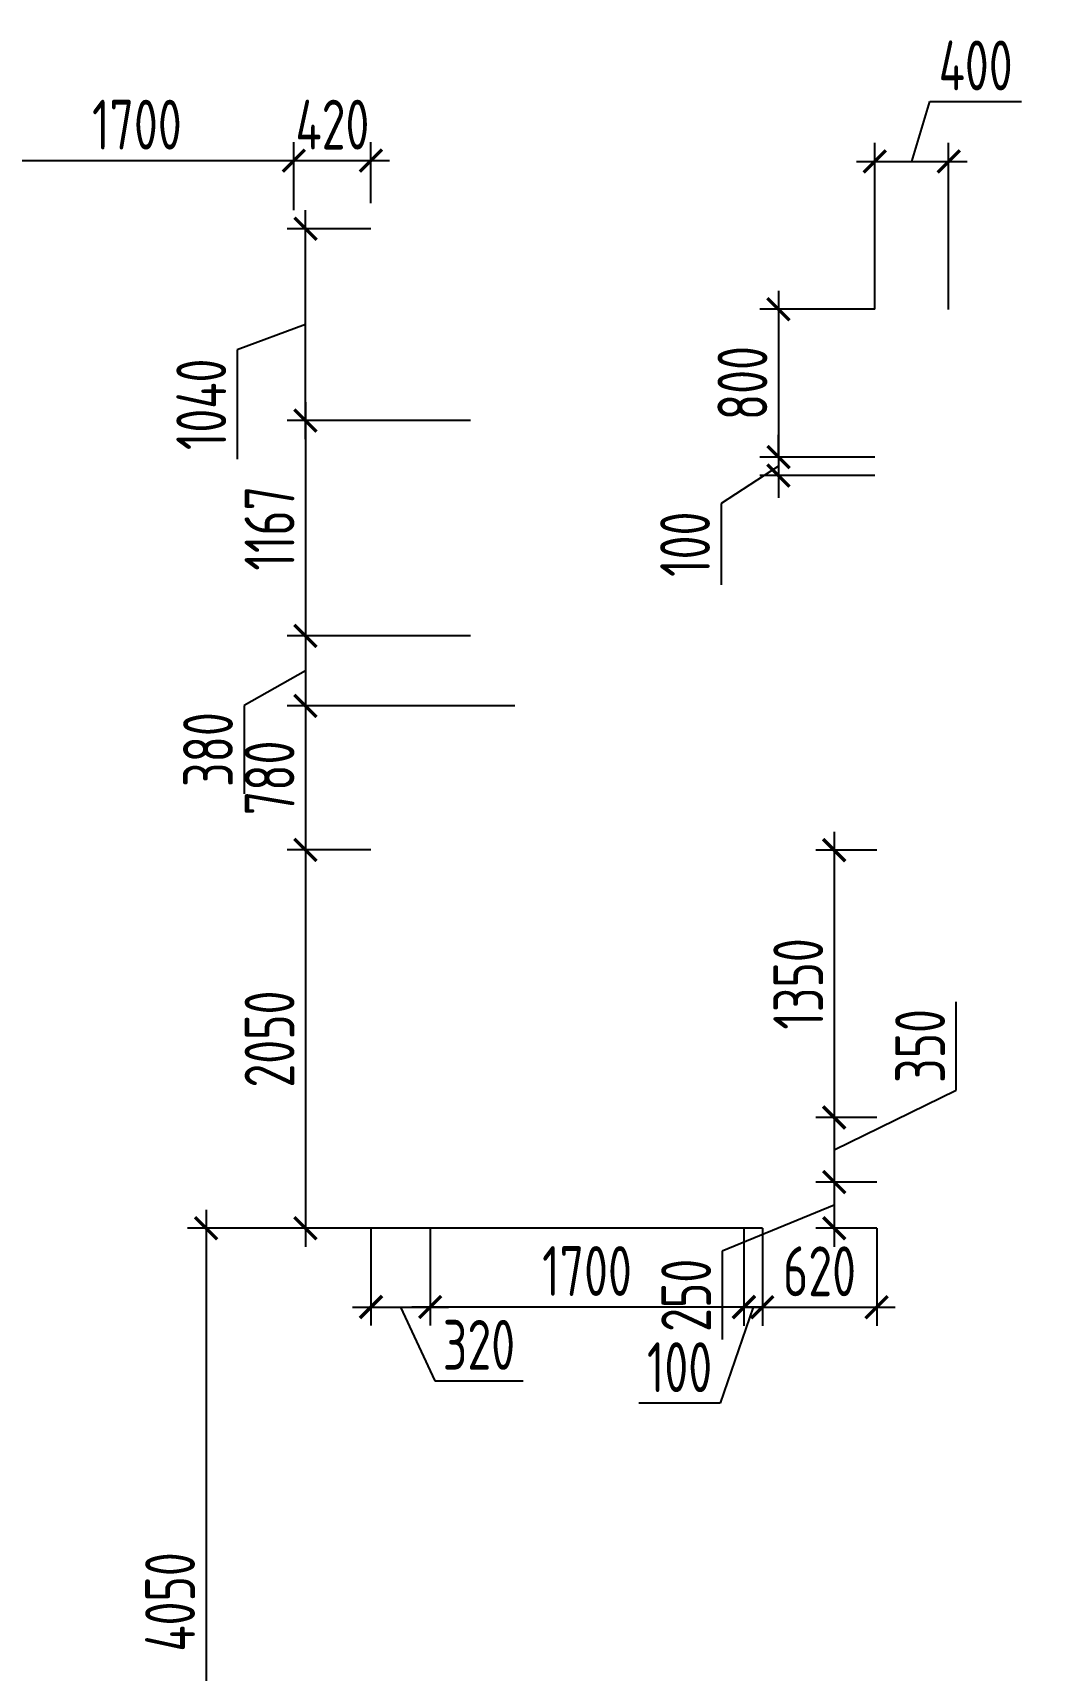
# Model space of a CAD drawing. Header units: millimetres. Extents: x -350007 to 535970, y -888 to 133718.
# Drawn here: x -64379 to -58963, y 94491 to 103363 of the extents above; entities that cross this region are included whole.
import ezdxf

# ---------------------------------------------------------------- set-up
doc = ezdxf.new("R2010")
doc.units = ezdxf.units.MM
doc.layers.add('АР_Размеры нов.', color=15, linetype='Continuous', lineweight=0)
doc.styles.add('ISOCPEUR', font='isocpeur.ttf', dxfattribs={"width": 0.7})
doc.dimstyles.new('R_100', dxfattribs={"dimtxt": 270, "dimasz": 120, "dimexe": 100, "dimexo": 0, "dimgap": 60, "dimtad": 1, "dimdec": 0, "dimrnd": 5, "dimzin": 0, "dimdsep": 46, "dimtxsty": 'ISOCPEUR', "dimblk": 'ARCHTICK', "dimcen": 0, "dimdle": 100, "dimclrd": 256, "dimclre": 256, "dimclrt": 256, "dimadec": 0, "dimazin": 0, "dimtfac": 2, "dimtdec": 0, "dimtofl": 0, "dimtmove": 1, "dimatfit": 3, "dimfxl": 1, "dimtvp": 3, "dimtolj": 1, "dimtzin": 0, "dimarcsym": 0})

# ---------------------------------------------------------------- blocks, each defined once
blk = doc.blocks.new('_ArchTick')
at = {"color": 0, "linetype": 'ByBlock', "const_width": 0.15}
blk.add_lwpolyline([(-0.5, -0.5), (0.5, 0.5)], dxfattribs=at)
blk = doc.blocks.new('*D2689')
at = {"layer": 'АР_Размеры нов.', "lineweight": -2, "ltscale": 100, "transparency": 16777216}
for p, q in [((-64664.3, 102401.6), (-64664.3, 102770.4)), ((-62964.3, 102401.6), (-62964.3, 102770.4)), ((-64764.3, 102670.4), (-62864.3, 102670.4))]:
    blk.add_line(p, q, dxfattribs=at)
at = {"layer": 'АР_Размеры нов.', "lineweight": -2, "ltscale": 100, "transparency": 16777216, "xscale": 120, "yscale": 120, "zscale": 120, "rotation": 180}
blk.add_blockref('_ArchTick', (-64664.3, 102670.4), dxfattribs=at)
at = {"layer": 'АР_Размеры нов.', "lineweight": -2, "ltscale": 100, "transparency": 16777216, "xscale": 120, "yscale": 120, "zscale": 120}
blk.add_blockref('_ArchTick', (-62964.3, 102670.4), dxfattribs=at)
at = {"layer": 'АР_Размеры нов.', "ltscale": 100, "transparency": 16777216, "insert": (-63814.3, 102865.4), "char_height": 270, "attachment_point": 5, "style": 'ISOCPEUR'}
blk.add_mtext('\\A1;1700', dxfattribs=at)
blk = doc.blocks.new('*D2819')
at = {"layer": 'АР_Размеры нов.', "lineweight": -2, "ltscale": 100, "transparency": 16777216}
for p, q in [((-62545.9, 96885.7), (-62545.9, 96358.9)), ((-62225.2, 96885.7), (-62225.2, 96358.9)), ((-62645.9, 96458.9), (-62125.2, 96458.9)), ((-62385.5, 96458.9), (-62200.5, 96058.9)), ((-62200.5, 96058.9), (-61721.4, 96058.9))]:
    blk.add_line(p, q, dxfattribs=at)
at = {"layer": 'АР_Размеры нов.', "lineweight": -2, "ltscale": 100, "transparency": 16777216, "xscale": 120, "yscale": 120, "zscale": 120, "rotation": 180}
blk.add_blockref('_ArchTick', (-62545.9, 96458.9), dxfattribs=at)
at = {"layer": 'АР_Размеры нов.', "lineweight": -2, "ltscale": 100, "transparency": 16777216, "xscale": 120, "yscale": 120, "zscale": 120}
blk.add_blockref('_ArchTick', (-62225.2, 96458.9), dxfattribs=at)
at = {"layer": 'АР_Размеры нов.', "ltscale": 100, "transparency": 16777216, "insert": (-61960.9, 96253.9), "char_height": 270, "attachment_point": 5, "style": 'ISOCPEUR'}
blk.add_mtext('\\A1;320', dxfattribs=at)
blk = doc.blocks.new('*D2820')
at = {"layer": 'АР_Размеры нов.', "lineweight": -2, "ltscale": 100, "transparency": 16777216}
for p, q in [((-62225.2, 96885.7), (-62225.2, 96358.9)), ((-60525.2, 96885.6), (-60525.2, 96358.9)), ((-60425.2, 96458.9), (-62325.2, 96458.9))]:
    blk.add_line(p, q, dxfattribs=at)
at = {"layer": 'АР_Размеры нов.', "lineweight": -2, "ltscale": 100, "transparency": 16777216, "xscale": 120, "yscale": 120, "zscale": 120, "rotation": 180}
blk.add_blockref('_ArchTick', (-62225.2, 96458.9), dxfattribs=at)
at = {"layer": 'АР_Размеры нов.', "lineweight": -2, "ltscale": 100, "transparency": 16777216, "xscale": 120, "yscale": 120, "zscale": 120}
blk.add_blockref('_ArchTick', (-60525.2, 96458.9), dxfattribs=at)
at = {"layer": 'АР_Размеры нов.', "ltscale": 100, "transparency": 16777216, "insert": (-61375.2, 96653.9), "char_height": 270, "attachment_point": 5, "style": 'ISOCPEUR'}
blk.add_mtext('\\A1;1700', dxfattribs=at)
blk = doc.blocks.new('*D2835')
at = {"layer": 'АР_Размеры нов.', "lineweight": -2, "ltscale": 100, "transparency": 16777216}
for p, q in [((-62900.6, 100195), (-62900.6, 99615.7)), ((-62545.9, 100095), (-63000.6, 100095)), ((-62900.6, 99905.4), (-63233.8, 99718.9)), ((-63233.8, 99718.9), (-63233.8, 99239.8)), ((-61765.9, 99715.7), (-63000.6, 99715.7))]:
    blk.add_line(p, q, dxfattribs=at)
at = {"layer": 'АР_Размеры нов.', "lineweight": -2, "ltscale": 100, "transparency": 16777216, "xscale": 120, "yscale": 120, "zscale": 120}
for p, rotation in [((-62900.6, 100095), 90), ((-62900.6, 99715.7), 270)]:
    blk.add_blockref('_ArchTick', p, dxfattribs=dict(at, rotation=rotation))
at = {"layer": 'АР_Размеры нов.', "ltscale": 100, "transparency": 16777216, "insert": (-63428.8, 99479.3), "char_height": 270, "attachment_point": 5, "rotation": 90, "style": 'ISOCPEUR'}
blk.add_mtext('\\A1;380', dxfattribs=at)
blk = doc.blocks.new('*D3025')
at = {"layer": 'АР_Размеры нов.', "lineweight": -2, "ltscale": 100, "transparency": 16777216}
for p, q in [((-62900.6, 101362), (-62900.6, 99995)), ((-62007.5, 101262), (-63000.6, 101262)), ((-62007.5, 100095), (-63000.6, 100095))]:
    blk.add_line(p, q, dxfattribs=at)
at = {"layer": 'АР_Размеры нов.', "lineweight": -2, "ltscale": 100, "transparency": 16777216, "xscale": 120, "yscale": 120, "zscale": 120}
for p, rotation in [((-62900.6, 101262), 90), ((-62900.6, 100095), 270)]:
    blk.add_blockref('_ArchTick', p, dxfattribs=dict(at, rotation=rotation))
at = {"layer": 'АР_Размеры нов.', "ltscale": 100, "transparency": 16777216, "insert": (-63095.6, 100678.5), "char_height": 270, "attachment_point": 5, "rotation": 90, "style": 'ISOCPEUR'}
blk.add_mtext('\\A1;1167', dxfattribs=at)
blk = doc.blocks.new('*D2973')
at = {"layer": 'АР_Размеры нов.', "lineweight": -2, "ltscale": 100, "transparency": 16777216}
for p, q in [((-62900.6, 99815.7), (-62900.6, 98835.7)), ((-62545.9, 99715.7), (-63000.6, 99715.7)), ((-62545.9, 98935.7), (-63000.6, 98935.7))]:
    blk.add_line(p, q, dxfattribs=at)
at = {"layer": 'АР_Размеры нов.', "lineweight": -2, "ltscale": 100, "transparency": 16777216, "xscale": 120, "yscale": 120, "zscale": 120}
for p, rotation in [((-62900.6, 99715.7), 90), ((-62900.6, 98935.7), 270)]:
    blk.add_blockref('_ArchTick', p, dxfattribs=dict(at, rotation=rotation))
at = {"layer": 'АР_Размеры нов.', "ltscale": 100, "transparency": 16777216, "insert": (-63095.6, 99325.7), "char_height": 270, "attachment_point": 5, "rotation": 90, "style": 'ISOCPEUR'}
blk.add_mtext('\\A1;780', dxfattribs=at)
blk = doc.blocks.new('*D2978')
at = {"layer": 'АР_Размеры нов.', "lineweight": -2, "ltscale": 100, "transparency": 16777216}
for p, q in [((-60035.7, 99033.9), (-60035.7, 97385.4)), ((-59805.5, 98933.9), (-60135.7, 98933.9)), ((-59805.6, 97485.4), (-60135.7, 97485.4))]:
    blk.add_line(p, q, dxfattribs=at)
at = {"layer": 'АР_Размеры нов.', "lineweight": -2, "ltscale": 100, "transparency": 16777216, "xscale": 120, "yscale": 120, "zscale": 120}
for p, rotation in [((-60035.7, 98933.9), 90), ((-60035.7, 97485.4), 270)]:
    blk.add_blockref('_ArchTick', p, dxfattribs=dict(at, rotation=rotation))
at = {"layer": 'АР_Размеры нов.', "ltscale": 100, "transparency": 16777216, "insert": (-60230.7, 98209.6), "char_height": 270, "attachment_point": 5, "rotation": 90, "style": 'ISOCPEUR'}
blk.add_mtext('\\A1;1350', dxfattribs=at)
blk = doc.blocks.new('*D2979')
at = {"layer": 'АР_Размеры нов.', "lineweight": -2, "ltscale": 500, "transparency": 16777216}
for p, q in [((-62900.6, 101162), (-62900.6, 102401.6)), ((-62545.9, 102301.6), (-63000.6, 102301.6)), ((-62900.6, 101781.8), (-63270.6, 101645.9)), ((-63270.6, 101645.9), (-63270.6, 101053.4)), ((-62007.5, 101262), (-63000.6, 101262))]:
    blk.add_line(p, q, dxfattribs=at)
at = {"layer": 'АР_Размеры нов.', "lineweight": -2, "ltscale": 500, "transparency": 16777216, "xscale": 120, "yscale": 120, "zscale": 120}
for p, rotation in [((-62900.6, 102301.6), 90), ((-62900.6, 101262), 270)]:
    blk.add_blockref('_ArchTick', p, dxfattribs=dict(at, rotation=rotation))
at = {"layer": 'АР_Размеры нов.', "lineweight": 13, "ltscale": 500, "transparency": 16777216, "insert": (-63465.6, 101349.7), "char_height": 270, "attachment_point": 5, "rotation": 90, "style": 'ISOCPEUR'}
blk.add_mtext('\\A1;1040', dxfattribs=at)
blk = doc.blocks.new('*D2321')
at = {"layer": 'АР_Размеры нов.', "lineweight": -2, "ltscale": 500, "transparency": 16777216}
for p, q in [((-62964.3, 102401.6), (-62964.3, 102770.4)), ((-62545.9, 102440.1), (-62545.9, 102770.4)), ((-63064.3, 102670.4), (-62445.9, 102670.4))]:
    blk.add_line(p, q, dxfattribs=at)
at = {"layer": 'АР_Размеры нов.', "lineweight": -2, "ltscale": 500, "transparency": 16777216, "xscale": 120, "yscale": 120, "zscale": 120, "rotation": 180}
blk.add_blockref('_ArchTick', (-62964.3, 102670.4), dxfattribs=at)
at = {"layer": 'АР_Размеры нов.', "lineweight": -2, "ltscale": 500, "transparency": 16777216, "xscale": 120, "yscale": 120, "zscale": 120}
blk.add_blockref('_ArchTick', (-62545.9, 102670.4), dxfattribs=at)
at = {"layer": 'АР_Размеры нов.', "lineweight": 13, "ltscale": 500, "transparency": 16777216, "insert": (-62755.1, 102865.4), "char_height": 270, "attachment_point": 5, "style": 'ISOCPEUR'}
blk.add_mtext('\\A1;420', dxfattribs=at)
blk = doc.blocks.new('*D2323')
at = {"layer": 'АР_Размеры нов.', "lineweight": -2, "ltscale": 500, "transparency": 16777216}
for p, q in [((-59615.9, 102666.1), (-59518.4, 102991.1)), ((-59518.4, 102991.1), (-59020.4, 102991.1)), ((-59815.9, 101865.7), (-59815.9, 102766.1)), ((-59415.9, 101864.1), (-59415.9, 102766.1)), ((-59915.9, 102666.1), (-59315.9, 102666.1))]:
    blk.add_line(p, q, dxfattribs=at)
at = {"layer": 'АР_Размеры нов.', "lineweight": -2, "ltscale": 500, "transparency": 16777216, "xscale": 120, "yscale": 120, "zscale": 120, "rotation": 180}
blk.add_blockref('_ArchTick', (-59815.9, 102666.1), dxfattribs=at)
at = {"layer": 'АР_Размеры нов.', "lineweight": -2, "ltscale": 500, "transparency": 16777216, "xscale": 120, "yscale": 120, "zscale": 120}
blk.add_blockref('_ArchTick', (-59415.9, 102666.1), dxfattribs=at)
at = {"layer": 'АР_Размеры нов.', "lineweight": 13, "ltscale": 500, "transparency": 16777216, "insert": (-59269.4, 103186.1), "char_height": 270, "attachment_point": 5, "style": 'ISOCPEUR'}
blk.add_mtext('\\A1;400', dxfattribs=at)
blk = doc.blocks.new('*D2324')
at = {"layer": 'АР_Размеры нов.', "lineweight": -2, "ltscale": 500, "transparency": 16777216}
for p, q in [((-60338, 101965.7), (-60338, 100964.1)), ((-59815.9, 101865.7), (-60438, 101865.7)), ((-59815.9, 101064.1), (-60438, 101064.1))]:
    blk.add_line(p, q, dxfattribs=at)
at = {"layer": 'АР_Размеры нов.', "lineweight": -2, "ltscale": 500, "transparency": 16777216, "xscale": 120, "yscale": 120, "zscale": 120}
for p, rotation in [((-60338, 101865.7), 90), ((-60338, 101064.1), 270)]:
    blk.add_blockref('_ArchTick', p, dxfattribs=dict(at, rotation=rotation))
at = {"layer": 'АР_Размеры нов.', "lineweight": 13, "ltscale": 500, "transparency": 16777216, "insert": (-60533, 101464.9), "char_height": 270, "attachment_point": 5, "rotation": 90, "style": 'ISOCPEUR'}
blk.add_mtext('\\A1;800', dxfattribs=at)
blk = doc.blocks.new('*D2325')
at = {"layer": 'АР_Размеры нов.', "lineweight": -2, "ltscale": 500, "transparency": 16777216}
for p, q in [((-60338, 101064.1), (-60338, 101184.1)), ((-59815.9, 101064.1), (-60438, 101064.1)), ((-60338, 101064.1), (-60338, 100964.1)), ((-60338, 101014.1), (-60649.1, 100812.6)), ((-59815.9, 100964.1), (-60438, 100964.1)), ((-60338, 100964.1), (-60338, 100844.1)), ((-60649.1, 100812.6), (-60649.1, 100371.3))]:
    blk.add_line(p, q, dxfattribs=at)
at = {"layer": 'АР_Размеры нов.', "lineweight": -2, "ltscale": 500, "transparency": 16777216, "xscale": 120, "yscale": 120, "zscale": 120}
for p, rotation in [((-60338, 101064.1), 270), ((-60338, 100964.1), 90)]:
    blk.add_blockref('_ArchTick', p, dxfattribs=dict(at, rotation=rotation))
at = {"layer": 'АР_Размеры нов.', "lineweight": 13, "ltscale": 500, "transparency": 16777216, "insert": (-60844.1, 100591.9), "char_height": 270, "attachment_point": 5, "rotation": 90, "style": 'ISOCPEUR'}
blk.add_mtext('\\A1;100', dxfattribs=at)
blk = doc.blocks.new('*D2326')
at = {"layer": 'АР_Размеры нов.', "lineweight": -2, "ltscale": 500, "transparency": 16777216}
for p, q in [((-62900.6, 99035.7), (-62900.6, 96785.7)), ((-62545.9, 98935.7), (-63000.6, 98935.7)), ((-62545.9, 96885.7), (-63000.6, 96885.7))]:
    blk.add_line(p, q, dxfattribs=at)
at = {"layer": 'АР_Размеры нов.', "lineweight": -2, "ltscale": 500, "transparency": 16777216, "xscale": 120, "yscale": 120, "zscale": 120}
for p, rotation in [((-62900.6, 98935.7), 90), ((-62900.6, 96885.7), 270)]:
    blk.add_blockref('_ArchTick', p, dxfattribs=dict(at, rotation=rotation))
at = {"layer": 'АР_Размеры нов.', "lineweight": 13, "ltscale": 500, "transparency": 16777216, "insert": (-63095.6, 97910.7), "char_height": 270, "attachment_point": 5, "rotation": 90, "style": 'ISOCPEUR'}
blk.add_mtext('\\A1;2050', dxfattribs=at)
blk = doc.blocks.new('*D2327')
at = {"layer": 'АР_Размеры нов.', "lineweight": -2, "ltscale": 500, "transparency": 16777216}
for p, q in [((-59375.4, 97633.8), (-59375.4, 98112.9)), ((-60035.7, 97310.5), (-59375.4, 97633.8)), ((-60035.7, 97585.4), (-60035.7, 97035.7)), ((-59805.6, 97485.4), (-60135.7, 97485.4)), ((-59805.7, 97135.7), (-60135.7, 97135.7))]:
    blk.add_line(p, q, dxfattribs=at)
at = {"layer": 'АР_Размеры нов.', "lineweight": -2, "ltscale": 500, "transparency": 16777216, "xscale": 120, "yscale": 120, "zscale": 120}
for p, rotation in [((-60035.7, 97485.4), 90), ((-60035.7, 97135.7), 270)]:
    blk.add_blockref('_ArchTick', p, dxfattribs=dict(at, rotation=rotation))
at = {"layer": 'АР_Размеры нов.', "lineweight": 13, "ltscale": 500, "transparency": 16777216, "insert": (-59570.4, 97873.3), "char_height": 270, "attachment_point": 5, "rotation": 90, "style": 'ISOCPEUR'}
blk.add_mtext('\\A1;350', dxfattribs=at)
blk = doc.blocks.new('*D2328')
at = {"layer": 'АР_Размеры нов.', "lineweight": -2, "ltscale": 500, "transparency": 16777216}
for p, q in [((-60035.7, 97235.7), (-60035.7, 96785.7)), ((-59805.7, 97135.7), (-60135.7, 97135.7)), ((-60035.7, 97010.7), (-60642.9, 96761.6)), ((-59805.7, 96885.7), (-60135.7, 96885.7)), ((-60642.9, 96761.6), (-60642.9, 96282.5))]:
    blk.add_line(p, q, dxfattribs=at)
at = {"layer": 'АР_Размеры нов.', "lineweight": -2, "ltscale": 500, "transparency": 16777216, "xscale": 120, "yscale": 120, "zscale": 120}
for p, rotation in [((-60035.7, 97135.7), 90), ((-60035.7, 96885.7), 270)]:
    blk.add_blockref('_ArchTick', p, dxfattribs=dict(at, rotation=rotation))
at = {"layer": 'АР_Размеры нов.', "lineweight": 13, "ltscale": 500, "transparency": 16777216, "insert": (-60837.9, 96522.1), "char_height": 270, "attachment_point": 5, "rotation": 90, "style": 'ISOCPEUR'}
blk.add_mtext('\\A1;250', dxfattribs=at)
blk = doc.blocks.new('*D2390')
at = {"layer": 'АР_Размеры нов.', "lineweight": -2, "ltscale": 500, "transparency": 16777216}
for p, q in [((-60525.2, 96574.4), (-60525.2, 96357.4)), ((-60425.2, 96572.8), (-60425.2, 96357.4)), ((-60475.2, 96457.4), (-60653.3, 95937.7)), ((-60525.2, 96457.4), (-60645.2, 96457.4)), ((-60525.2, 96457.4), (-60425.2, 96457.4)), ((-60425.2, 96457.4), (-60305.2, 96457.4)), ((-60653.3, 95937.7), (-61094.6, 95937.7))]:
    blk.add_line(p, q, dxfattribs=at)
at = {"layer": 'АР_Размеры нов.', "lineweight": -2, "ltscale": 500, "transparency": 16777216, "xscale": 120, "yscale": 120, "zscale": 120}
blk.add_blockref('_ArchTick', (-60525.2, 96457.4), dxfattribs=at)
at = {"layer": 'АР_Размеры нов.', "lineweight": -2, "ltscale": 500, "transparency": 16777216, "xscale": 120, "yscale": 120, "zscale": 120, "rotation": 180}
blk.add_blockref('_ArchTick', (-60425.2, 96457.4), dxfattribs=at)
at = {"layer": 'АР_Размеры нов.', "lineweight": 13, "ltscale": 500, "transparency": 16777216, "insert": (-60874, 96132.7), "char_height": 270, "attachment_point": 5, "style": 'ISOCPEUR'}
blk.add_mtext('\\A1;100', dxfattribs=at)
blk = doc.blocks.new('*D26464')
at = {"layer": 'АР_Размеры нов.', "lineweight": -2, "transparency": 16777216}
for p, q in [((-63439.6, 96985.7), (-63439.6, 92735.7)), ((-60425.2, 96885.7), (-63539.6, 96885.7)), ((-60425.1, 92835.7), (-63539.6, 92835.7))]:
    blk.add_line(p, q, dxfattribs=at)
at = {"layer": 'АР_Размеры нов.', "lineweight": -2, "transparency": 16777216, "xscale": 120, "yscale": 120, "zscale": 120}
for p, rotation in [((-63439.6, 96885.7), 90), ((-63439.6, 92835.7), 270)]:
    blk.add_blockref('_ArchTick', p, dxfattribs=dict(at, rotation=rotation))
at = {"layer": 'АР_Размеры нов.', "transparency": 16777216, "insert": (-63634.6, 94860.7), "char_height": 270, "attachment_point": 5, "rotation": 90, "style": 'ISOCPEUR'}
blk.add_mtext('\\A1;4050', dxfattribs=at)
blk = doc.blocks.new('*D30359')
at = {"layer": 'АР_Размеры нов.', "lineweight": -2, "transparency": 16777216}
for p, q in [((-60425.2, 96885.7), (-60425.2, 96357.4)), ((-59805.7, 96885.7), (-59805.7, 96357.4)), ((-60525.2, 96457.4), (-59705.7, 96457.4))]:
    blk.add_line(p, q, dxfattribs=at)
at = {"layer": 'АР_Размеры нов.', "lineweight": -2, "transparency": 16777216, "xscale": 120, "yscale": 120, "zscale": 120, "rotation": 180}
blk.add_blockref('_ArchTick', (-60425.2, 96457.4), dxfattribs=at)
at = {"layer": 'АР_Размеры нов.', "lineweight": -2, "transparency": 16777216, "xscale": 120, "yscale": 120, "zscale": 120}
blk.add_blockref('_ArchTick', (-59805.7, 96457.4), dxfattribs=at)
at = {"layer": 'АР_Размеры нов.', "transparency": 16777216, "insert": (-60115.5, 96652.4), "char_height": 270, "attachment_point": 5, "style": 'ISOCPEUR'}
blk.add_mtext('\\A1;620', dxfattribs=at)

msp = doc.modelspace()

# ---------------------------------------------------------------- dimensions: what is measured, and where the dimension line sits
at = {"layer": 'АР_Размеры нов.', "lineweight": 13, "ltscale": 500}
dim = msp.add_linear_dim(base=(-59415.9, 102666.1), p1=(-59815.9, 101865.7), p2=(-59415.9, 101864.1), dimstyle='R_100', override={"dimpost": '\\X'}, dxfattribs=at)
dim.commit()
dim.dimension.update_dxf_attribs({"geometry": '*D2323', "text_midpoint": (-59458.4, 103186.1)})
at = {"layer": 'АР_Размеры нов.', "ltscale": 100}
for base, p1, p2, picture, middle in [((-62964.3, 102670.4), (-64664.3, 102401.6), (-62964.3, 102401.6), '*D2689', (-63814.3, 102865.4)), ((-62225.2, 96458.9), (-60525.2, 96885.6), (-62225.2, 96885.7), '*D2820', (-61375.2, 96653.9))]:
    dim = msp.add_linear_dim(base=base, p1=p1, p2=p2, dimstyle='R_100', override={"dimpost": '\\X', "dimfxl": 2.5, "dimarcsym": 1}, dxfattribs=at)
    dim.commit()
    dim.dimension.update_dxf_attribs({"geometry": picture, "text_midpoint": middle})
at = {"layer": 'АР_Размеры нов.', "lineweight": 13, "ltscale": 500}
for base, p1, p2, override, picture, middle in [((-62545.9, 102670.4), (-62964.3, 102401.6), (-62545.9, 102440.1), {"dimpost": '\\X', "dimfxl": 2.5, "dimarcsym": 1}, '*D2321', (-62755.1, 102670.4)), ((-60425.2, 96457.4), (-60525.2, 96574.4), (-60425.2, 96572.8), {"dimpost": '\\X'}, '*D2390', (-60713.3, 95937.7))]:
    dim = msp.add_linear_dim(base=base, p1=p1, p2=p2, dimstyle='R_100', override=override, dxfattribs=at)
    dim.commit()
    dim.dimension.update_dxf_attribs({"geometry": picture, "text_midpoint": middle, "dimtype": 160})
for base, p1, p2, angle, override, picture, middle in [((-62900.6, 102301.6), (-62007.5, 101262), (-62545.9, 102301.6), 270, {"dimpost": '\\X', "dimfxl": 2.5, "dimarcsym": 1}, '*D2979', (-63270.6, 101585.9)), ((-60338, 100964.1), (-59815.9, 101064.1), (-59815.9, 100964.1), 90, {"dimpost": '\\X'}, '*D2325', (-60649.1, 100752.6)), ((-60035.7, 97135.7), (-59805.6, 97485.4), (-59805.7, 97135.7), 90, {"dimpost": '\\X', "dimfxl": 2.5, "dimarcsym": 1}, '*D2327', (-59375.4, 97693.8)), ((-60035.7, 96885.7), (-59805.7, 97135.7), (-59805.7, 96885.7), 90, {"dimpost": '\\X', "dimfxl": 2.5, "dimarcsym": 1}, '*D2328', (-60642.9, 96701.6))]:
    dim = msp.add_linear_dim(base=base, p1=p1, p2=p2, angle=angle, dimstyle='R_100', override=override, dxfattribs=at)
    dim.commit()
    dim.dimension.update_dxf_attribs({"geometry": picture, "text_midpoint": middle, "dimtype": 160})
for base, p1, p2, override, picture, middle in [((-60338, 101064.1), (-59815.9, 101865.7), (-59815.9, 101064.1), {"dimpost": '\\X'}, '*D2324', (-60533, 101464.9)), ((-62900.6, 96885.7), (-62545.9, 98935.7), (-62545.9, 96885.7), {"dimpost": '\\X', "dimfxl": 2.5, "dimarcsym": 1}, '*D2326', (-63095.6, 97910.7))]:
    dim = msp.add_linear_dim(base=base, p1=p1, p2=p2, angle=90, dimstyle='R_100', override=override, dxfattribs=at)
    dim.commit()
    dim.dimension.update_dxf_attribs({"geometry": picture, "text_midpoint": middle})
at = {"layer": 'АР_Размеры нов.', "ltscale": 100}
for base, p1, p2, angle, text, picture, middle in [((-62900.6, 100095), (-62007.5, 101262), (-62007.5, 100095), 270, '1167', '*D3025', (-63095.6, 100678.5)), ((-60035.7, 97485.4), (-59805.5, 98933.9), (-59805.6, 97485.4), 90, '1350', '*D2978', (-60230.7, 98209.6))]:
    dim = msp.add_linear_dim(base=base, p1=p1, p2=p2, angle=angle, text=text, dimstyle='R_100', override={"dimpost": '\\X', "dimfxl": 2.5, "dimarcsym": 1}, dxfattribs=at)
    dim.commit()
    dim.dimension.update_dxf_attribs({"geometry": picture, "text_midpoint": middle})
dim = msp.add_linear_dim(base=(-62900.6, 99715.7), p1=(-62545.9, 100095), p2=(-61765.9, 99715.7), angle=90, dimstyle='R_100', override={"dimpost": '\\X', "dimfxl": 2.5, "dimarcsym": 2}, dxfattribs=at)
dim.commit()
dim.dimension.update_dxf_attribs({"geometry": '*D2835', "text_midpoint": (-63233.8, 99658.9), "dimtype": 160})
dim = msp.add_linear_dim(base=(-62900.6, 98935.7), p1=(-62545.9, 99715.7), p2=(-62545.9, 98935.7), angle=90, dimstyle='R_100', override={"dimpost": '\\X', "dimfxl": 2.5, "dimarcsym": 1}, dxfattribs=at)
dim.commit()
dim.dimension.update_dxf_attribs({"geometry": '*D2973', "text_midpoint": (-63095.6, 99325.7)})
at = {"layer": 'АР_Размеры нов.'}
dim = msp.add_linear_dim(base=(-63439.6, 92835.7), p1=(-60425.2, 96885.7), p2=(-60425.1, 92835.7), angle=90, dimstyle='R_100', override={"dimpost": '\\X'}, dxfattribs=at)
dim.commit()
dim.dimension.update_dxf_attribs({"geometry": '*D26464', "text_midpoint": (-63634.6, 94860.7)})
at = {"layer": 'АР_Размеры нов.', "ltscale": 100}
dim = msp.add_linear_dim(base=(-62225.2, 96458.9), p1=(-62545.9, 96885.7), p2=(-62225.2, 96885.7), dimstyle='R_100', override={"dimpost": '\\X', "dimfxl": 2.5, "dimarcsym": 1}, dxfattribs=at)
dim.commit()
dim.dimension.update_dxf_attribs({"geometry": '*D2819', "text_midpoint": (-62140.5, 96058.9), "dimtype": 160})
at = {"layer": 'АР_Размеры нов.'}
dim = msp.add_linear_dim(base=(-59805.7242, 96457.3892), p1=(-60425.2087, 96885.6825), p2=(-59805.7242, 96885.6825), dimstyle='R_100', override={"dimpost": '\\X'}, dxfattribs=at)
dim.commit()
dim.dimension.update_dxf_attribs({"geometry": '*D30359', "text_midpoint": (-60115.4664, 96652.3892)})

doc.saveas('drawing.dxf')
